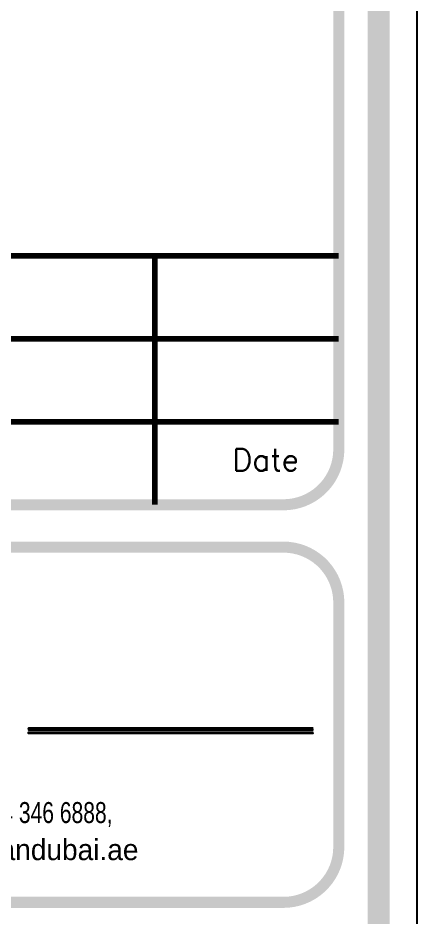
# Model space of a CAD drawing. Header units: centimetres. Extents: x 7997 to 116674, y 1017 to 13844.
# Drawn here: x 59092.1 to 59307, y 8884.3 to 9368.8 of the extents above; entities that cross this region are included whole.
import ezdxf
from ezdxf.enums import TextEntityAlignment as Align

# ---------------------------------------------------------------- set-up
doc = ezdxf.new("R2010")
doc.units = ezdxf.units.CM
doc.header["$LTSCALE"] = 200
doc.layers.add('DIM', color=11, linetype='Continuous')
doc.layers.add('HA', color=251, linetype='Continuous', lineweight=0)
doc.styles.add('$0$$0$$0$T2', font='')
doc.styles.add('$0$$0$Roman', font='romans')
doc.styles.get('$0$$0$$0$T2').set_extended_font_data('Elisia')
pattern_1 = [(45, (48465.165385, -204592.15618), (-0.0558711105, 0.0558711105), [])]

# ---------------------------------------------------------------- blocks, each defined once
blk = doc.blocks.new('08-TITLE SHEET-selattin', base_point=(45714.81, -203081.37))
at = {"linetype": 'ByBlock', "true_color": 0xa3d756}
h = blk.add_hatch(dxfattribs=at)
h.set_pattern_fill('ANSI31', color=73, scale=0.632109)
h.set_pattern_definition(pattern_1)
edge = h.paths.add_edge_path()
edge.add_line((51164.99, -205632.83), (50945.9, -205632.83))
edge.add_line((50945.9, -205632.83), (50945.9, -205634.18))
edge.add_line((50945.9, -205634.18), (51164.99, -205634.18))
at = {"linetype": 'ByBlock', "true_color": 0xc0e48b}
h = blk.add_hatch(dxfattribs=at)
h.set_pattern_fill('ANSI31', color=71, scale=0.632109)
h.set_pattern_definition(pattern_1)
edge = h.paths.add_edge_path()
edge.add_line((51164.99, -205636.88), (50945.9, -205636.88))
edge.add_line((50945.9, -205636.88), (50945.9, -205635.92))
edge.add_line((50945.9, -205635.92), (51164.99, -205635.92))
at = {"color": 0}
blk.add_lwpolyline([(51244.81, -203081.37), (45714.81, -203081.37), (45714.81, -206921.37), (51244.81, -206921.37)], close=True, dxfattribs=at)
at = {"color": 0, "linetype": 'ByBlock', "const_width": 17.04}
blk.add_lwpolyline([(45744.29, -206891.89), (51215.34, -206891.89), (51215.34, -203110.84), (45744.29, -203110.84)], close=True, dxfattribs=at)
at = {"color": 0, "linetype": 'ByBlock', "const_width": 8.52}
for points in [[(50575.88, -205460.85), (51142.07, -205460.85, 0.414214), (51184.66, -205418.25), (51184.66, -204045.63, 0.414214), (51142.07, -204003.04), (50575.88, -204003.04, 0.414214), (50533.29, -204045.63), (50533.29, -205418.25, 0.414214)], [(50575.88, -205766.95), (51142.07, -205766.95, 0.414214), (51184.66, -205724.36), (51184.66, -205536.02, 0.414214), (51142.07, -205493.43), (50575.88, -205493.43, 0.414214), (50533.29, -205536.02), (50533.29, -205724.36, 0.414214)]]:
    blk.add_lwpolyline(points, format="xyb", close=True, dxfattribs=at)
at = {"color": 0, "linetype": 'ByBlock', "const_width": 4.26}
for points in [[(50533.29, -205269.18), (51184.66, -205269.18)], [(51043.13, -205460.85), (51043.13, -205269.18)], [(50533.29, -205333.07), (51184.66, -205333.07)], [(50533.29, -205396.96), (51184.66, -205396.96)]]:
    blk.add_lwpolyline(points, dxfattribs=at)
at = {"color": 73, "linetype": 'ByBlock', "true_color": 0xa3d756}
blk.add_lwpolyline([(51164.99, -205632.83), (50945.9, -205632.83), (50945.9, -205634.18), (51164.99, -205634.18)], dxfattribs=at)
at = {"color": 71, "linetype": 'ByBlock', "true_color": 0xc0e48b}
blk.add_lwpolyline([(51164.99, -205636.88), (50945.9, -205636.88), (50945.9, -205635.92), (51164.99, -205635.92)], dxfattribs=at)
at = {"layer": 'HA', "ltscale": 1.2}
blk.add_lwpolyline([(45714.81, -203081.37), (51244.81, -203081.37), (51244.81, -206921.37), (45714.81, -206921.37)], close=True, dxfattribs=at)
at = {"color": 0, "style": '$0$$0$Roman'}
blk.add_text('Date', height=17.037, dxfattribs=at).set_placement((51128.35, -205426.19), align=Align.MIDDLE_CENTER)
at = {"style": '$0$$0$$0$T2', "width": 0.75}
blk.add_text('POST BOX NO: 17112, TEL. 04 380 8888, FAX 04 346 6888,  ', height=16.1383, dxfattribs=at).set_placement((50567.91, -205705.88))
at = {"insert": (50577.97, -205718.3), "char_height": 16.1383, "width": 1276.3558, "attachment_point": 1, "style": '$0$$0$$0$T2'}
blk.add_mtext('Web:arkandubai.ae  Email:info@arkandubai.ae', dxfattribs=at)

msp = doc.modelspace()

# ---------------------------------------------------------------- linework, layer by layer
at = {"linetype": 'Continuous'}
msp.add_lwpolyline([(55435.9724, 8084.0841), (59306.9724, 8084.0841), (59306.9724, 10772.0841), (55435.9724, 10772.0841)], close=True, dxfattribs=at)

# ---------------------------------------------------------------- block references
at = {"layer": 'DIM', "color": 0, "linetype": 'Continuous', "xscale": 0.7000000000000026, "yscale": 0.7000000000000026, "zscale": 0.7000000000000026}
msp.add_blockref('08-TITLE SHEET-selattin', (55435.9724, 10772.0841), dxfattribs=at)

doc.saveas('drawing.dxf')
